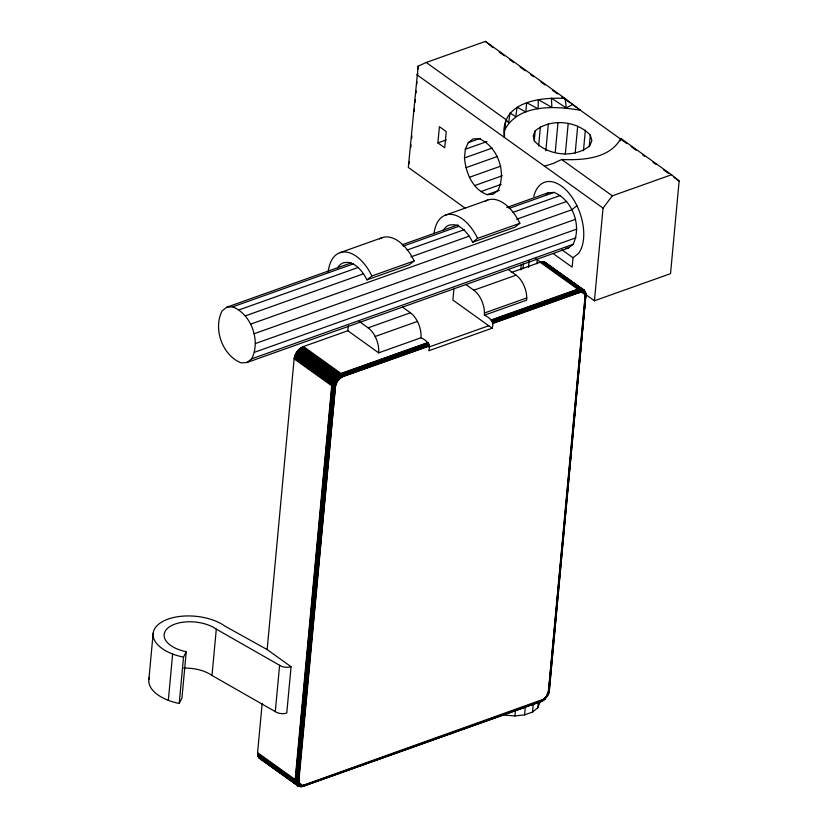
<?xml version="1.0" encoding="UTF-8"?>
<svg xmlns="http://www.w3.org/2000/svg" width="828" height="828" viewBox="0 0 828 828"><rect width="100%" height="100%" fill="white"/><g stroke="black" fill="none" stroke-linecap="round" stroke-linejoin="round"><path stroke-width="1.24" d="M504.573 128.619L504.407 137.438C499.201 102.413 539.38 96.772 565.131 98.511L580.511 110.341C555.691 105.87 518.39 103.738 504.749 129.882L505.939 119.584L426.223 62.473L418.15 66.168L408.307 167.422L465.098 208.107M465.76 284.428L473.823 290.204A19.251 10.93 70.4 0 1 484.463 312.994L484.37 315.209C489.627 317.445 494.865 321.937 492.153 328.199L428.738 350.782C431.45 344.52 426.213 340.029 420.955 337.783A19.251 10.93 70.4 0 0 410.409 312.787L402.346 307.002M541.998 700.26L543.158 700.488L546.097 696.814L548.415 691.235L584.951 297.397C585.696 294.147 582.332 291.156 579.248 292.698L492.588 323.562M428.914 344.365L341.488 375.539L337.182 378.882L334.315 383.84L297.231 780.255C295.72 784.778 302.52 788.711 304.683 784.747L544.607 698.832C544.948 697.228 545.838 699.391 544.627 698.49M508.03 269.369L516.103 275.155A19.251 10.93 70.4 0 1 526.743 297.945L526.639 300.15L484.37 315.209M545.3 698.697L545.517 697.518L543.872 699.205M258.967 757.868L298.204 785.948L302.065 786.538L303.979 784.954L300.574 786.569L297.594 785.648L259.464 758.345L258.191 756.678L257.591 752.673L262.155 703.479M544.131 699.339L544.607 698.832L541.367 700.83L304.621 785.13C301.361 786.766 297.79 783.598 298.587 780.162L335.609 384.089L338.103 379.773L341.861 376.854L429.183 345.721M511.393 272.505L540.187 262.248L544.079 261.927L583.978 290.224L585.945 295.813L584.951 297.397L585.199 295.213L584.195 293.122L582.343 292.025L579.921 292.087L492.598 323.148M585.292 297.242L585.851 295.006L549.368 690.459L548.415 691.235L547.981 694.081C545.652 697.631 548.467 694.899 546.625 696.017M542.609 261.772L580.18 288.682L581.184 291.901L580.645 292.377L579.393 288.755L541.822 261.834M548.271 693.326L549.109 691.98L548.695 690.179L548.809 693.036L547.846 693.657C548.985 693.936 546.625 697.259 548.115 693.243M491.915 320.943L578.586 290.079C581.391 288.32 587.362 291.145 584.599 294.602L585.5 293.95L585.5 292.615L582.953 290.607M148.864 679.581L153.159 633.244M168.332 700.343L172.628 654.006M149.382 677.325A40.51 21.104 5.3 0 0 179.221 703.458L183.516 657.132L186.238 651.698A29.435 15.339 5.3 0 1 168.767 627.303A29.435 15.339 5.3 0 1 216.294 629.145L279.605 665.288A8.176 4.264 5.3 0 0 291.063 666.706L286.767 713.043A8.176 4.264 5.3 0 1 275.3 711.625L211.999 675.482A29.435 15.339 5.3 0 0 183.671 668.124M186.238 651.698L181.943 698.035L179.221 703.458M211.999 675.482L216.294 629.145M246.972 362.509L251.702 358.803C260.83 340.836 251.505 314.526 232.771 306.815L226.82 307.188L222.08 310.893C212.962 328.861 222.277 355.171 241.02 362.881L246.972 362.509L568.267 248.1L572.997 244.395C582.125 226.427 572.8 200.117 554.067 192.406L548.115 192.779L506.736 207.517M291.063 666.706L267.154 649.576L294.126 358.834C294.789 353.525 298.442 348.547 303.441 346.549L347.832 330.745L378.675 352.842L420.955 337.783M275.3 711.625L279.605 665.288M347.832 330.745L348.288 325.849M410.843 147.374L411.081 144.807M411.671 138.39L411.909 135.823M414.176 111.438L414.414 108.872M415.004 102.444L415.242 99.877M415.842 93.46L416.08 90.894M416.67 84.477L416.919 81.91M417.509 75.493L417.747 72.926M418.109 69.076L418.15 66.168M437.898 142.913L439.409 126.694L446.24 131.59L444.729 147.808L437.898 142.913L446.354 139.901M464.487 157.941L465.295 149.257L468.244 142.654L472.974 138.949L478.926 138.576C497.669 146.287 506.984 172.597 497.866 190.564L493.126 194.269L487.174 194.642C472.415 189.281 465.74 172.534 464.487 157.941L492.267 148.057M453.982 288.154L452.885 300.057L492.153 328.199M520.781 269.835L521.257 264.691M534.195 141.195L535.147 130.896C550.361 118.042 576.961 120.691 590.302 135.15L591.875 140.543L589.919 145.656C574.715 158.51 548.115 155.861 534.774 141.391L533.191 136.009L535.147 130.896M522.954 268.789L523.441 263.646M538.624 145.976L540.415 126.674M528.481 267.372L529.082 260.944M545.828 150.882L548.343 123.848M536.886 263.677L537.248 259.826M555.236 152.373L557.979 122.772M565.307 154.443L568.174 123.558M504.749 715.154L514.944 715.941L515.544 709.513M575.17 153.149L577.685 126.115M514.944 715.941L524.579 714.864L525.304 707.143M533.75 196.557A40.51 22.998 70.4 0 1 569.871 194.301A40.51 22.998 70.4 0 1 578.565 253.399L573.017 257.746L572.148 267.154L554.998 254.869A40.51 22.998 70.4 0 1 553.249 253.534M583.461 150.737L585.365 130.141M524.579 714.864L532.518 712.039L533.232 704.317M589.225 146.742L590.302 135.15M532.518 712.039L537.776 707.816L538.366 701.388M585.23 296.703L548.488 692.56M549.316 686.909L549.916 680.471M550.154 677.894L550.63 672.75M550.993 668.889L551.469 663.735M551.831 659.875L552.307 654.731M552.659 650.87L553.145 645.726M553.497 641.855L553.973 636.711M554.336 632.851L554.812 627.707M555.174 623.846L555.65 618.692M556.002 614.831L556.488 609.687M556.84 605.827L557.316 600.673M557.679 596.812L558.041 592.951M558.517 587.808L558.869 583.947M559.355 578.793L559.831 573.649M560.183 569.788L560.659 564.634M561.022 560.773L561.498 555.629M561.86 551.769L562.212 547.908M562.574 544.048L563.05 538.893M563.413 535.033L563.889 529.889M564.241 526.028L564.727 520.874M565.079 517.014L565.555 511.87M565.917 508.009L566.393 502.855M566.756 498.994L567.232 493.85M567.584 489.99L568.07 484.835M568.422 480.975L568.898 475.831M569.26 471.97L569.736 466.816M570.099 462.955L570.575 457.812M570.927 453.951L571.413 448.797M571.765 444.936L572.241 439.792M572.603 435.932L572.966 432.071M573.442 426.917L573.794 423.056M574.27 417.912L574.632 414.052M574.994 410.191L575.47 405.037M575.822 401.176L576.423 394.749M576.661 392.172L577.137 387.018M577.499 383.157L577.975 378.013M578.337 374.152L578.813 369.009M579.165 365.138L579.652 359.994M580.004 356.133L580.48 350.989M580.842 347.129L581.318 341.974M581.68 338.114L582.156 332.97M582.508 329.109L582.995 323.955M583.347 320.094L583.823 314.95M584.185 311.09L584.547 307.229M585.023 302.075L585.5 296.931M549.243 690.697L585.81 295.886M594.442 300.761L603.043 208.097L612.358 195.822L671.539 174.739L679.136 181.001L670.535 273.664L594.442 300.761L586.027 294.737M548.654 691.815L585.572 297.066C586.41 293.443 582.653 290.111 579.217 291.839L492.556 322.692M548.923 691.67L549.274 689.724M549.13 691.504L549.368 690.459M543.344 699.815L542.857 699.764C543.365 701.502 539.059 701.533 541.17 700.767M302.613 346.891L340.184 373.811L341.861 376.854L337.306 381.387L335.516 386.21L298.98 780.059C296.89 783.857 304.466 784.675 301.63 786.528C298.359 786.828 296.155 783.226 296.755 780.193L333.291 386.355C333.912 381.356 337.348 376.668 342.057 374.794L428.728 343.93M585.924 294.437C584.444 297.521 586.524 294.054 585.241 292.853M544.669 699.236L543.572 700.043L543.986 699.35M491.097 320.022L577.758 289.158L581.639 288.837L582.343 292.025L581.939 292.408L580.925 288.713L543.365 261.803M409.042 163.861L409.529 161.491M549.254 691.308L548.954 690.397M548.757 692.456L549.15 690.635M548.954 692.322L549.264 690.862M301.775 347.315L339.345 374.235L341.074 377.682L338.517 374.742L300.957 347.822M542.682 700.219L540.632 701.378M620.172 140.781L620.855 138.431L671.539 174.739M548.674 692.498L548.954 691.556M549.067 691.773L548.219 694.061M548.705 693.16L549.109 691.98M340.536 377.599L339.894 378.065L337.71 375.322L300.14 348.412M296.6 352.273L334.833 379.659L337.079 381.118L337.834 380.642L338.103 379.773L335.764 377.713L297.883 350.565M582.343 292.025L582.529 292.563L583.088 290.39L581.639 288.837M339.894 378.065L339.273 378.582L336.924 375.984L299.363 349.064M303.131 786.321L304.683 784.747L303.959 785.327M298.608 349.789L336.478 376.937L338.673 379.152L338.103 379.773M339.273 378.582L338.673 379.152M548.384 693.999L548.798 692.694M585.034 294.613L585.199 295.213M537.776 707.816L539.732 702.703M545.207 698.263L547.401 695.292M582.871 292.191L583.067 292.812L583.699 291.104L582.922 289.355L584.113 290.649L583.543 293.143L584.195 293.122L584.661 291.487L583.978 290.224M585.292 295.855L585.324 296.538M544.079 261.927L584.402 290.773L584.816 294.064M547.639 694.837L548.446 693.616M547.857 694.847L548.509 693.771M257.715 755.229L295.275 782.139L298.68 782.201L299.001 781.549L295.161 781.332L257.591 754.422M298.587 781.56L298.949 780.814L295.12 780.473L257.549 753.563M257.912 755.985L295.482 782.905L297.511 783.278L298.846 782.802L298.68 782.201M298.556 780.876L298.98 780.059L295.161 779.583L257.591 752.673M258.191 756.678L295.751 783.598L297.769 783.909L299.063 783.35L298.846 782.802M547.443 695.623L548.032 694.537M584.195 293.122L584.537 293.567M585.779 296.859L585.924 296.134M427.683 342.606L341.012 373.469C336.013 375.457 332.359 380.435 331.697 385.744L295.161 779.583C294.116 782.481 297.149 786.672 299.612 783.402L299.063 783.35M546.977 696.389L547.546 695.437M546.232 697.041C547.484 694.723 547.039 698.087 546.014 696.886M546.801 696.286L545.776 697.642M547.008 696.317L545.341 697.714M297.914 785.824C294.654 784.075 299.353 786.02 299.964 783.899L299.343 783.847M302.106 785.482L299.891 786.455L297.594 785.648M545.755 697.952L546.097 696.814M428.252 343.165L341.581 374.028C336.654 375.984 333.063 380.89 332.411 386.117L295.875 779.955C295.12 782.491 297.676 788.008 300.512 784.975L300.388 784.302L298.515 785.534L297.035 785.255M301.537 785.389L301.402 784.882L298.867 786.227L258.543 757.309M545.062 698.708L545.89 697.807M539.804 701.709L542.019 700.56M300.512 784.975L301.009 785.213M545.29 698.459L541.253 701.161L303.058 786.02M544.338 699.412L545.331 698.604M541.015 262L578.586 288.91L579.921 292.087L579.248 292.698L577.758 289.158L540.187 262.248M581.774 291.922L581.184 291.901M580.552 291.953L579.921 292.087M337.451 268.2A29.435 16.715 70.4 0 1 338.497 266.585L338.776 266.212A29.435 16.715 70.4 0 1 344.024 262.611L348.277 262.352A29.435 16.715 70.4 0 1 355.171 265.198L357.458 266.958A29.435 16.715 70.4 0 1 366.939 279.864L371.896 275.983L414.166 260.934A40.137 22.791 70.4 0 0 379.524 238.94M414.166 260.934L409.218 264.805L366.939 279.864M443.146 230.567A29.435 16.715 70.4 0 1 444.181 228.952L444.47 228.58A29.435 16.715 70.4 0 1 449.707 224.978L453.972 224.709A29.435 16.715 70.4 0 1 460.854 227.555L463.142 229.315A29.435 16.715 70.4 0 1 472.633 242.221L477.58 238.35L519.86 223.291A40.137 22.791 70.4 0 0 485.208 201.297M546.221 194.259L548.115 192.779M519.86 223.291L514.902 227.172L472.633 242.221M576.95 205.748L571.817 209.763L250.532 324.172M302.696 785.503L303.317 785.451M542.288 700.447L543.096 699.857M542.795 700.602L544.006 699.608M542.992 700.581L543.975 699.815M295.534 354.105L333.104 381.025C336.468 383.519 337.524 381.656 333.601 380.093L296.031 353.173M336.634 381.843L337.079 381.118M295.099 355.057L332.67 381.967L335.899 383.333L336.24 382.577M294.747 356.009L332.307 382.929L335.609 384.089L335.899 383.333M543.334 700.095L540.104 701.813M541.998 701.099L543.271 700.322M505.939 119.584L508.62 122.844L510.017 112.96L515.792 116.748L517.065 107.226L525.821 111.977L526.68 102.703L538.107 108.81L538.345 99.65L551.883 107.443L551.407 98.221L566.311 107.961L572.697 104.359M294.457 356.961L332.028 383.881L334.967 384.844L335.609 384.089M541.191 701.513L542.547 700.767M620.658 139.114L621.31 139.187L620.855 138.431C609.708 158.893 582.363 160.353 561.663 159.504L553.187 163.447L544.565 166.211M294.261 357.913L331.821 384.823L334.802 385.631L335.63 385.424L335.392 384.844M541.822 701.14L303.358 786.114L303.907 786.082M540.384 701.833L541.647 701.337M426.223 62.473L485.415 41.4L565.131 98.511L566.311 107.961M468.244 142.654L480.323 138.359M465.295 149.257L487.04 141.516M465.926 167.68L497.328 156.492M469.424 177.285L500.826 166.107M474.568 185.607L502.348 175.712M480.737 191.63L501.261 184.323M487.174 194.642L499.263 190.337M339.832 252.726L382.101 237.677M445.516 215.094L487.795 200.045M226.82 307.188L350.958 262.983M402.066 244.788L458.05 224.854M232.771 306.815L353.256 263.915M403.153 246.144L459.136 226.21M509.034 208.439L554.067 192.406M239.22 309.827L358.483 267.361M407.169 250.025L464.363 229.656M513.049 212.32L560.504 195.418M245.388 315.861L363.43 273.82M410.895 256.918L469.31 236.115M516.775 219.213L566.673 201.442M254.03 333.777L575.315 219.368M255.459 343.516L576.754 229.108M254.651 352.21L575.946 237.791M251.702 358.803L572.997 244.395M359.062 321.336L368.139 327.847L410.409 312.787M473.823 290.204L516.103 275.155M375.167 336.478L417.436 321.43M484.463 312.994L526.743 297.945M427.972 342.854L341.302 373.718C336.323 375.695 332.68 380.652 332.028 385.941L295.492 779.79L296.434 784.406M491.387 320.27L578.047 289.407L582.591 289.303M491.666 320.581L578.327 289.717L581.453 289.282L583.968 290.297M428.5 343.527L341.84 374.391C337.006 376.316 333.477 381.118 332.835 386.252L296.3 780.09L296.869 783.971L298.649 785.958M492.142 321.347L578.803 290.493L582.467 290.183L585.396 292.605M492.318 321.792L578.989 290.928C581.711 289.655 585.417 291.125 585.8 294.292M429.049 344.821L341.654 375.984L337.524 379.193L334.771 383.964L297.697 780.266C296.817 784.054 300.75 787.552 304.342 785.741M492.463 322.237L579.124 291.384C582.353 289.769 586.255 292.481 585.81 296.072M429.142 345.276L341.778 376.429L337.834 379.493L335.205 384.047L298.163 780.235C297.314 783.857 301.071 787.19 304.507 785.461M429.173 346.145L341.198 377.195M428.914 347.056L488.737 325.746M303.638 786.145L540.891 701.647M304.145 785.948L300.647 786.486M301.744 786.517L303.39 786.176M300.978 786.59L302.365 786.465M565.886 248.245L568.267 248.1M299.684 784.292L300.388 784.302M301.63 786.528L299.591 786.289M262.021 759.369L259.464 758.345M300.253 786.393L300.926 786.507M300.574 786.569L298.877 786.165M341.861 376.854L342.502 377.009L342.388 375.684L341.012 373.469L303.441 346.549M299.529 786.434L298.204 785.948M544.741 262.134L547.194 264.494M582.312 289.055L583.202 289.603M267.154 649.576L224.885 626.092A40.51 21.104 5.3 0 0 159.473 623.556A40.51 21.104 5.3 0 0 183.516 657.132M499.253 52.133L504.459 55.869M509.675 59.595L513.836 62.576M520.087 67.058L525.294 70.794M530.51 74.52L533.636 76.756M540.922 81.982L545.093 84.973M552.38 90.19L557.586 93.926M561.757 96.907L570.088 102.879M572.169 104.369L626.931 143.596M631.102 146.587L636.328 150.334M642.59 154.815L644.681 156.316M653.033 162.298L656.169 164.544M663.476 169.781L668.693 173.518M673.92 177.254L679.136 181.001M561.663 159.504L612.358 195.822M416.908 74.758L603.043 208.097M561.922 249.797L573.017 257.746M545.362 262.445L583.761 289.997M535.55 258.574L540.808 262.341M297.211 351.393L337.834 380.642M294.126 358.834L331.697 385.744C332.556 386.407 335.775 387.038 335.226 385.6M493.002 47.651L485.415 41.4M584.765 291.404L585.665 293.257M583.481 289.748L584.454 290.763M297.356 785.43L296.113 784.22M584.247 290.462L584.879 291.311M584.671 291.021L585.355 292.253M585.303 292.336L585.665 294.747M585.5 292.615L585.851 293.971M583.367 292.439L583.543 293.143M585.696 293.36L585.913 295.027M585.81 294.157L585.945 295.813M585.355 293.671L585.396 294.52M368.139 327.847A19.251 10.93 70.4 0 1 378.675 352.842M328.178 272.381A40.137 22.791 70.4 0 1 345.597 252.012A40.137 22.791 70.4 0 1 371.896 275.983M433.986 233.682A40.137 22.791 70.4 0 1 451.664 214.411A40.137 22.791 70.4 0 1 477.58 238.35"/></g></svg>
